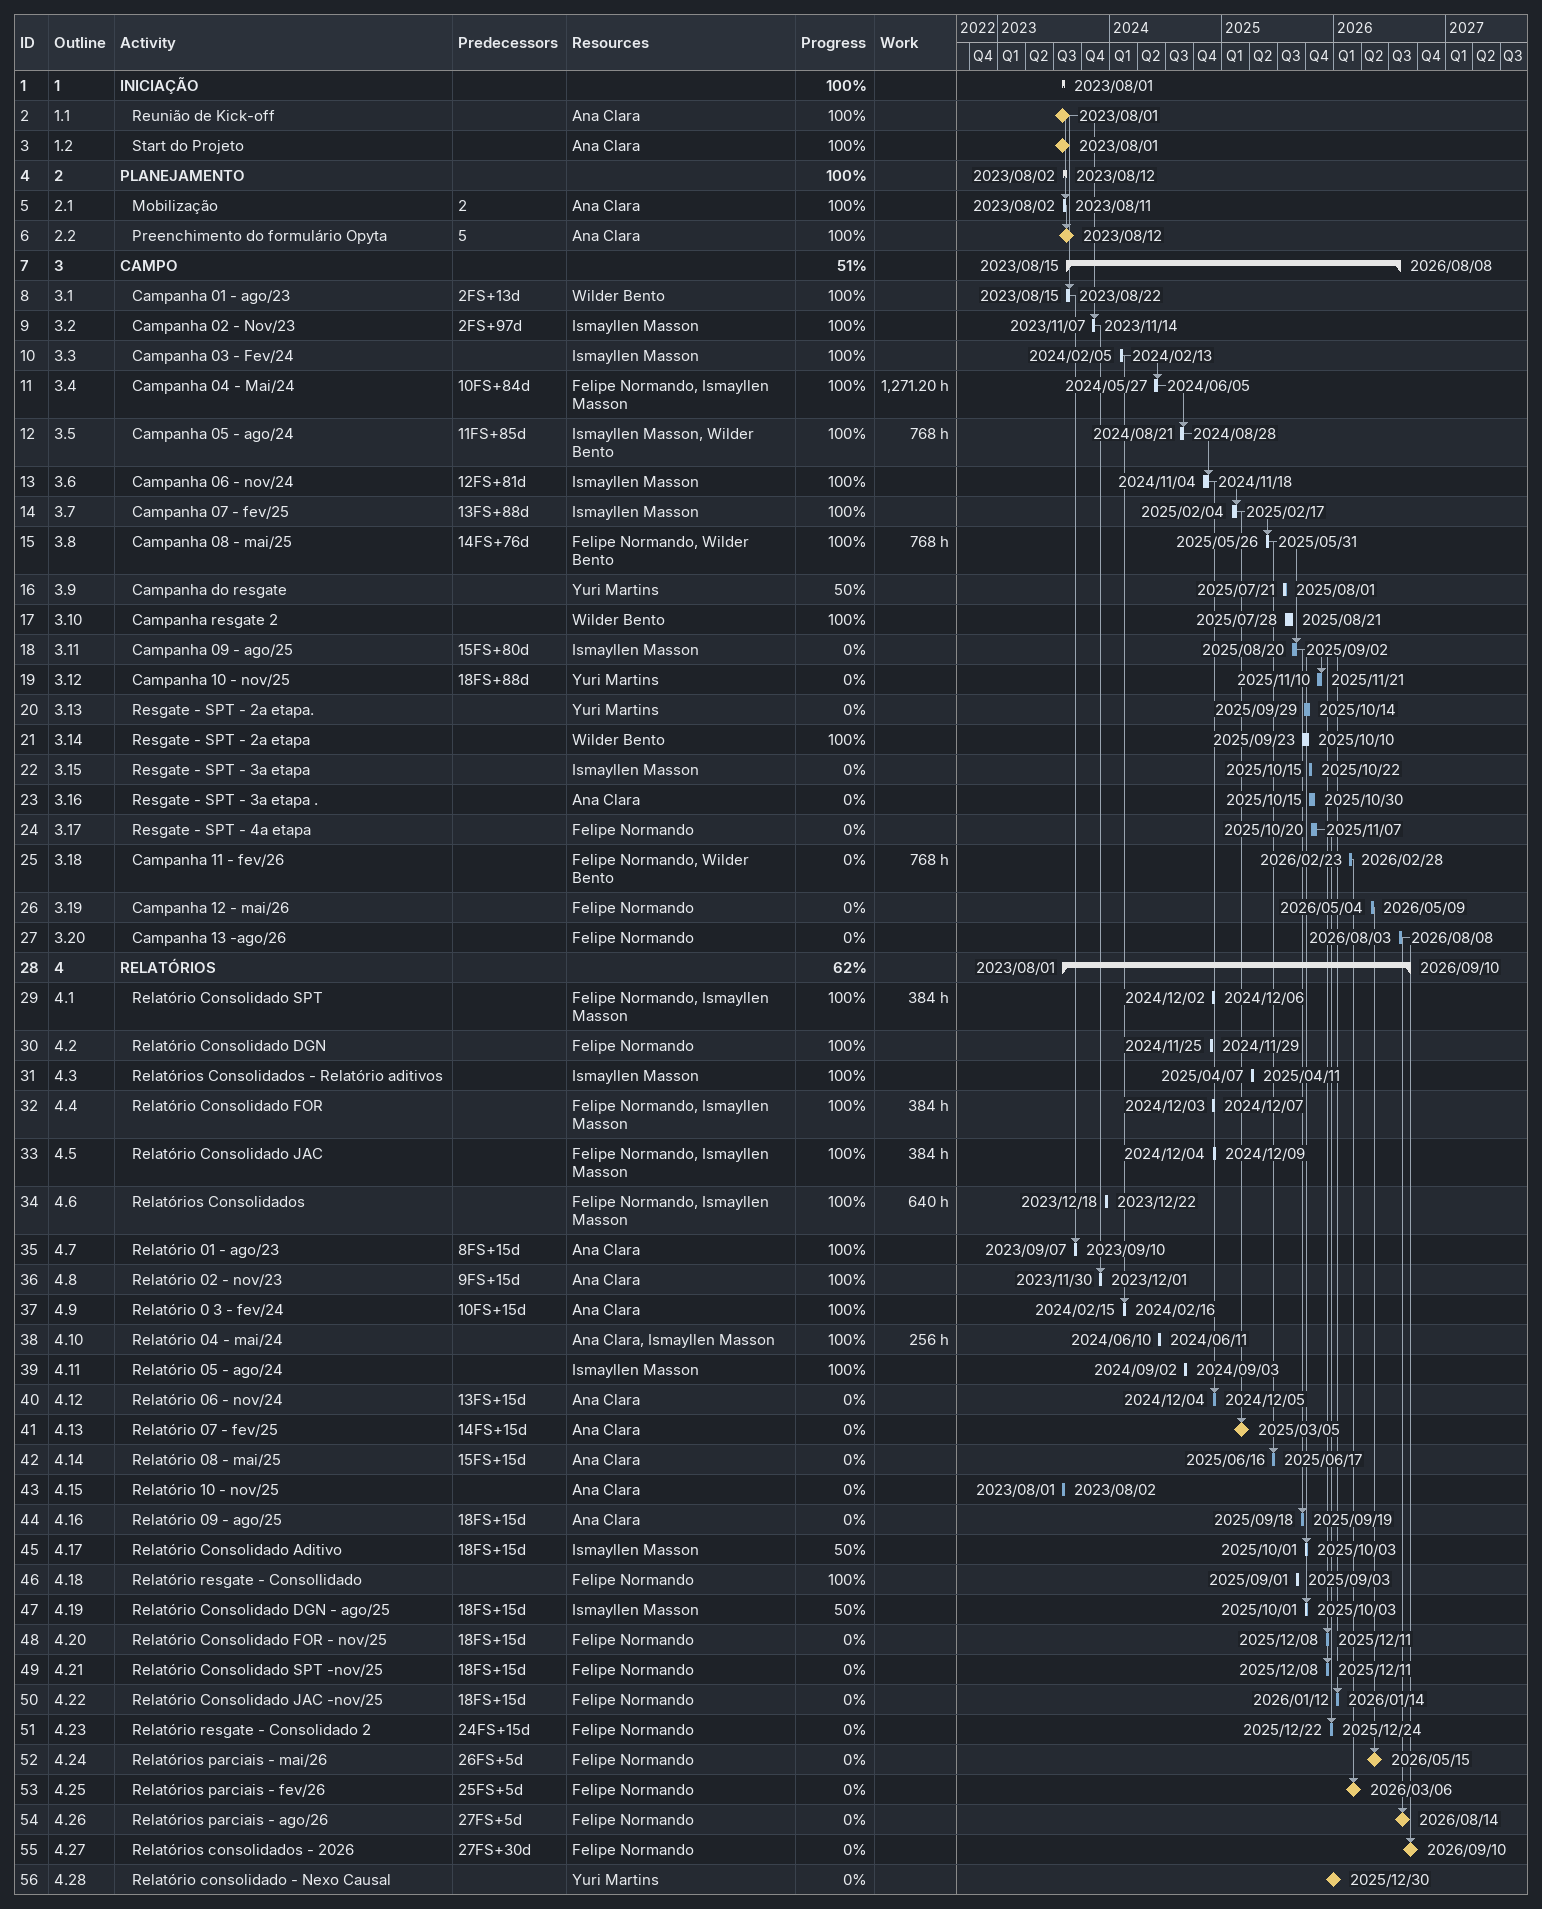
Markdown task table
| ID | WBS | Task | Start | Finish | Predecessors | Resources | % complete | Work (h) |
|---|---|---|---|---|---|---|---|---|
| 1 | 1 | **INICIAÇÃO** | 2023-08-01 | 2023-08-01 |  |  | 100 |  |
| 2 | 1.1 | Reunião de Kick-off (milestone) | 2023-08-01 | 2023-08-01 |  | Ana Clara | 100 |  |
| 3 | 1.2 | Start do Projeto (milestone) | 2023-08-01 | 2023-08-01 |  | Ana Clara | 100 |  |
| 4 | 2 | **PLANEJAMENTO** | 2023-08-02 | 2023-08-12 |  |  | 100 |  |
| 5 | 2.1 | Mobilização | 2023-08-02 | 2023-08-11 | 2 | Ana Clara | 100 |  |
| 6 | 2.2 | Preenchimento do formulário Opyta (milestone) | 2023-08-12 | 2023-08-12 | 5 | Ana Clara | 100 |  |
| 7 | 3 | **CAMPO** | 2023-08-15 | 2026-08-08 |  |  | 51 |  |
| 8 | 3.1 | Campanha 01 - ago/23 | 2023-08-15 | 2023-08-22 | 2FS+13d | Wilder Bento | 100 |  |
| 9 | 3.2 | Campanha 02 - Nov/23 | 2023-11-07 | 2023-11-14 | 2FS+97d | Ismayllen Masson | 100 |  |
| 10 | 3.3 | Campanha 03 - Fev/24 | 2024-02-05 | 2024-02-13 |  | Ismayllen Masson | 100 |  |
| 11 | 3.4 | Campanha 04 - Mai/24 | 2024-05-27 | 2024-06-05 | 10FS+84d | Felipe Normando, Ismayllen Masson | 100 | 1271.20 |
| 12 | 3.5 | Campanha 05 - ago/24 | 2024-08-21 | 2024-08-28 | 11FS+85d | Ismayllen Masson, Wilder Bento | 100 | 768 |
| 13 | 3.6 | Campanha 06 - nov/24 | 2024-11-04 | 2024-11-18 | 12FS+81d | Ismayllen Masson | 100 |  |
| 14 | 3.7 | Campanha 07 - fev/25 | 2025-02-04 | 2025-02-17 | 13FS+88d | Ismayllen Masson | 100 |  |
| 15 | 3.8 | Campanha 08 - mai/25 | 2025-05-26 | 2025-05-31 | 14FS+76d | Felipe Normando, Wilder Bento | 100 | 768 |
| 16 | 3.9 | Campanha do resgate | 2025-07-21 | 2025-08-01 |  | Yuri Martins | 50 |  |
| 17 | 3.10 | Campanha resgate 2 | 2025-07-28 | 2025-08-21 |  | Wilder Bento | 100 |  |
| 18 | 3.11 | Campanha 09 - ago/25 | 2025-08-20 | 2025-09-02 | 15FS+80d | Ismayllen Masson | 0 |  |
| 19 | 3.12 | Campanha 10 - nov/25 | 2025-11-10 | 2025-11-21 | 18FS+88d | Yuri Martins | 0 |  |
| 20 | 3.13 | Resgate - SPT - 2a etapa. | 2025-09-29 | 2025-10-14 |  | Yuri Martins | 0 |  |
| 21 | 3.14 | Resgate - SPT - 2a etapa | 2025-09-23 | 2025-10-10 |  | Wilder Bento | 100 |  |
| 22 | 3.15 | Resgate - SPT - 3a etapa | 2025-10-15 | 2025-10-22 |  | Ismayllen Masson | 0 |  |
| 23 | 3.16 | Resgate - SPT - 3a etapa . | 2025-10-15 | 2025-10-30 |  | Ana Clara | 0 |  |
| 24 | 3.17 | Resgate - SPT - 4a etapa | 2025-10-20 | 2025-11-07 |  | Felipe Normando | 0 |  |
| 25 | 3.18 | Campanha 11 - fev/26 | 2026-02-23 | 2026-02-28 |  | Felipe Normando, Wilder Bento | 0 | 768 |
| 26 | 3.19 | Campanha 12 - mai/26 | 2026-05-04 | 2026-05-09 |  | Felipe Normando | 0 |  |
| 27 | 3.20 | Campanha 13 -ago/26 | 2026-08-03 | 2026-08-08 |  | Felipe Normando | 0 |  |
| 28 | 4 | **RELATÓRIOS** | 2023-08-01 | 2026-09-10 |  |  | 62 |  |
| 29 | 4.1 | Relatório Consolidado SPT | 2024-12-02 | 2024-12-06 |  | Felipe Normando, Ismayllen Masson | 100 | 384 |
| 30 | 4.2 | Relatório Consolidado DGN | 2024-11-25 | 2024-11-29 |  | Felipe Normando | 100 |  |
| 31 | 4.3 | Relatórios Consolidados - Relatório aditivos | 2025-04-07 | 2025-04-11 |  | Ismayllen Masson | 100 |  |
| 32 | 4.4 | Relatório Consolidado FOR | 2024-12-03 | 2024-12-07 |  | Felipe Normando, Ismayllen Masson | 100 | 384 |
| 33 | 4.5 | Relatório Consolidado JAC | 2024-12-04 | 2024-12-09 |  | Felipe Normando, Ismayllen Masson | 100 | 384 |
| 34 | 4.6 | Relatórios Consolidados | 2023-12-18 | 2023-12-22 |  | Felipe Normando, Ismayllen Masson | 100 | 640 |
| 35 | 4.7 | Relatório 01 - ago/23 | 2023-09-07 | 2023-09-10 | 8FS+15d | Ana Clara | 100 |  |
| 36 | 4.8 | Relatório 02 - nov/23 | 2023-11-30 | 2023-12-01 | 9FS+15d | Ana Clara | 100 |  |
| 37 | 4.9 | Relatório 0 3 - fev/24 | 2024-02-15 | 2024-02-16 | 10FS+15d | Ana Clara | 100 |  |
| 38 | 4.10 | Relatório 04 - mai/24 | 2024-06-10 | 2024-06-11 |  | Ana Clara, Ismayllen Masson | 100 | 256 |
| 39 | 4.11 | Relatório 05 - ago/24 | 2024-09-02 | 2024-09-03 |  | Ismayllen Masson | 100 |  |
| 40 | 4.12 | Relatório 06 - nov/24 | 2024-12-04 | 2024-12-05 | 13FS+15d | Ana Clara | 0 |  |
| 41 | 4.13 | Relatório 07 - fev/25 (milestone) | 2025-03-05 | 2025-03-05 | 14FS+15d | Ana Clara | 0 |  |
| 42 | 4.14 | Relatório 08 - mai/25 | 2025-06-16 | 2025-06-17 | 15FS+15d | Ana Clara | 0 |  |
| 43 | 4.15 | Relatório 10 - nov/25 | 2023-08-01 | 2023-08-02 |  | Ana Clara | 0 |  |
| 44 | 4.16 | Relatório 09 - ago/25 | 2025-09-18 | 2025-09-19 | 18FS+15d | Ana Clara | 0 |  |
| 45 | 4.17 | Relatório Consolidado Aditivo | 2025-10-01 | 2025-10-03 | 18FS+15d | Ismayllen Masson | 50 |  |
| 46 | 4.18 | Relatório resgate - Consollidado | 2025-09-01 | 2025-09-03 |  | Felipe Normando | 100 |  |
| 47 | 4.19 | Relatório Consolidado DGN - ago/25 | 2025-10-01 | 2025-10-03 | 18FS+15d | Ismayllen Masson | 50 |  |
| 48 | 4.20 | Relatório Consolidado FOR - nov/25 | 2025-12-08 | 2025-12-11 | 18FS+15d | Felipe Normando | 0 |  |
| 49 | 4.21 | Relatório Consolidado SPT -nov/25 | 2025-12-08 | 2025-12-11 | 18FS+15d | Felipe Normando | 0 |  |
| 50 | 4.22 | Relatório Consolidado JAC -nov/25 | 2026-01-12 | 2026-01-14 | 18FS+15d | Felipe Normando | 0 |  |
| 51 | 4.23 | Relatório resgate - Consolidado 2 | 2025-12-22 | 2025-12-24 | 24FS+15d | Felipe Normando | 0 |  |
| 52 | 4.24 | Relatórios parciais - mai/26 (milestone) | 2026-05-15 | 2026-05-15 | 26FS+5d | Felipe Normando | 0 |  |
| 53 | 4.25 | Relatórios parciais - fev/26 (milestone) | 2026-03-06 | 2026-03-06 | 25FS+5d | Felipe Normando | 0 |  |
| 54 | 4.26 | Relatórios parciais - ago/26 (milestone) | 2026-08-14 | 2026-08-14 | 27FS+5d | Felipe Normando | 0 |  |
| 55 | 4.27 | Relatórios consolidados - 2026 (milestone) | 2026-09-10 | 2026-09-10 | 27FS+30d | Felipe Normando | 0 |  |
| 56 | 4.28 | Relatório consolidado - Nexo Causal (milestone) | 2025-12-30 | 2025-12-30 |  | Yuri Martins | 0 |  |
